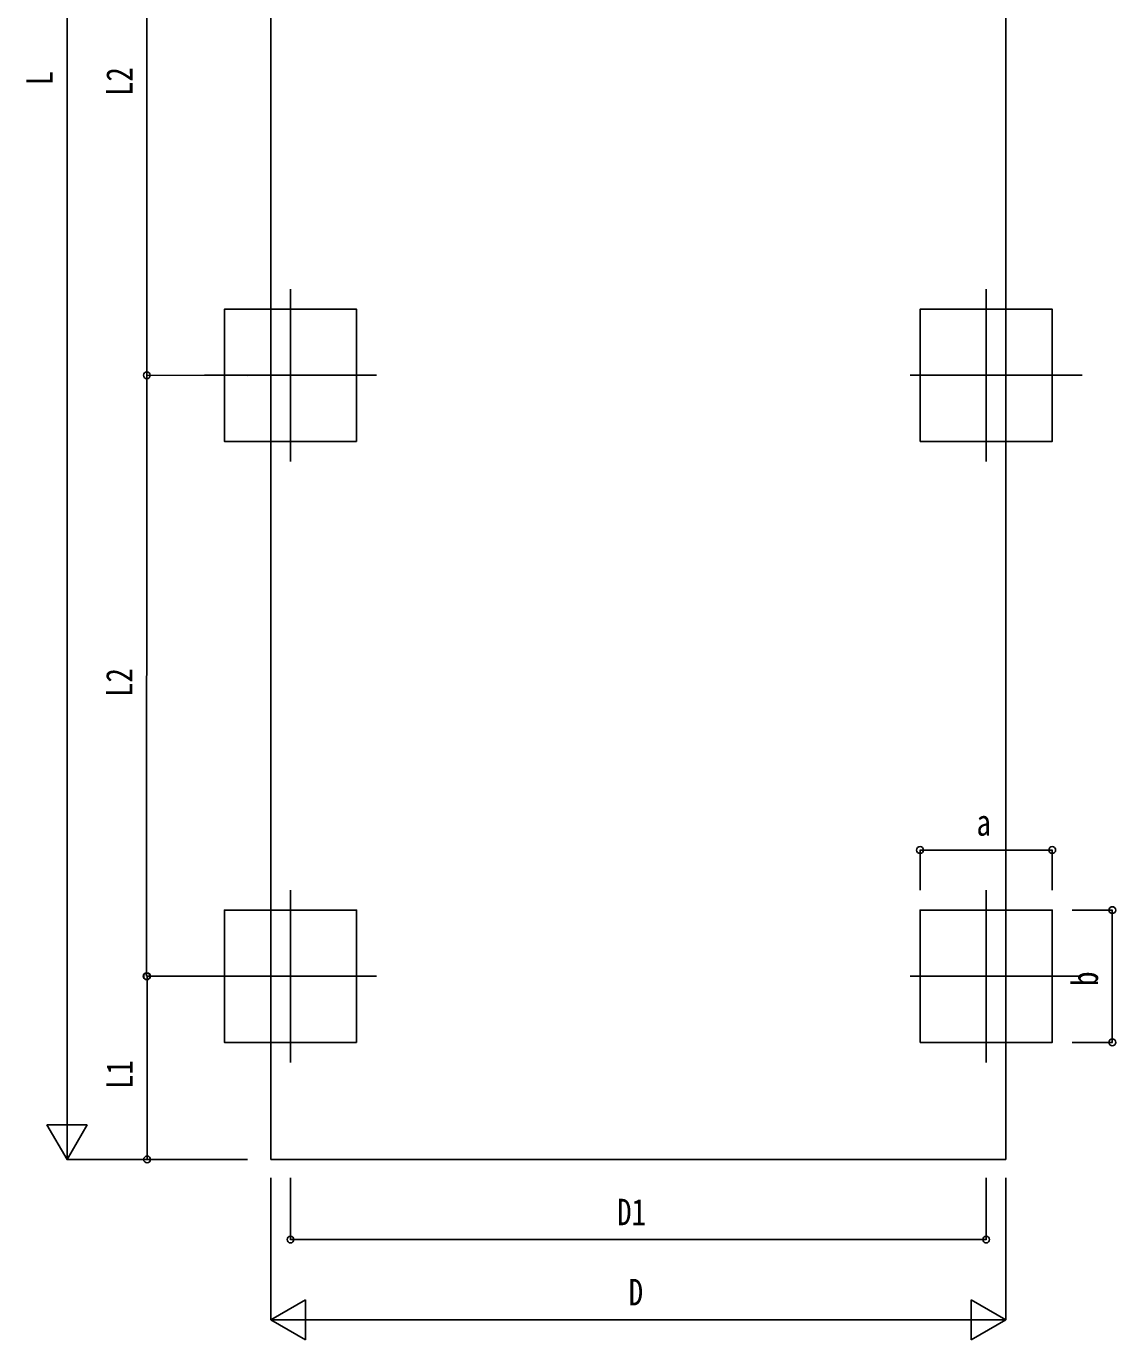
# Model space of a CAD drawing. Units: millimetres, scale not verified. Extents: x -16820 to 16820, y -11880 to 11880.
# Drawn here: x -9448 to -4008, y -1394 to 5163 of the extents above; entities that cross this region are included whole.
import ezdxf
from ezdxf.enums import TextEntityAlignment as Align

# ---------------------------------------------------------------- set-up
doc = ezdxf.new("R2010")
doc.units = ezdxf.units.MM
doc.header["$LTSCALE"] = 50
for name, color, linetype in [('0-4_YKK_12', 2, 'Continuous'), ('0-6_YKK_A1', 4, 'Continuous'), ('0-7_YKK_D', 6, 'Continuous')]:
    doc.layers.add(name, color=color, linetype=linetype)
doc.styles.add('ＭＳ ゴシック', font='')
doc.styles.get('ＭＳ ゴシック').set_extended_font_data('MS Gothic')

msp = doc.modelspace()

# ---------------------------------------------------------------- linework, layer by layer
at = {"layer": '0-4_YKK_12'}
for p, q in [((-8128.35, 3850.84), (-8128.35, 2990.84)), ((-4655.35, 3850.84), (-4655.35, 2990.84)), ((-7698.35, 3420.84), (-8558.35, 3420.84)), ((-5035.35, 3420.84), (-4175.35, 3420.84)), ((-8128.35, 850.85), (-8128.35, -9.15)), ((-4655.35, 850.85), (-4655.35, -9.15)), ((-7698.35, 420.85), (-8558.35, 420.85)), ((-5035.35, 420.85), (-4175.35, 420.85))]:
    msp.add_line(p, q, dxfattribs=at)
at = {"layer": '0-6_YKK_A1'}
for p, q in [((-8226.85, 10327.27), (-8226.85, -493.74)), ((-8226.85, -493.74), (-4556.85, -493.87))]:
    msp.add_line(p, q, dxfattribs=at)
msp.add_lwpolyline([(-8226.85, 10327.27), (-4556.85, 10327.27), (-4556.85, -493.87)], dxfattribs=at)
for points in [[(-7798.35, 3090.84), (-7798.35, 3750.84), (-8458.35, 3750.84), (-8458.35, 3090.84)], [(-4985.35, 3090.84), (-4985.35, 3750.84), (-4325.35, 3750.84), (-4325.35, 3090.84)], [(-7798.35, 90.85), (-7798.35, 750.85), (-8458.35, 750.85), (-8458.35, 90.85)], [(-4985.35, 90.85), (-4985.35, 750.85), (-4325.35, 750.85), (-4325.35, 90.85)]]:
    msp.add_lwpolyline(points, close=True, dxfattribs=at)
at = {"layer": '0-7_YKK_D'}
for p, q in [((-9244.21, -293.7), (-9243.79, 10127.31)), ((-8844.65, 6420.94), (-8845.65, 3420.94)), ((-8343.85, 3420.77), (-8846.65, 3420.94)), ((-8846.65, 420.94), (-8845.65, 3420.94)), ((-8343.85, 3420.77), (-8846.65, 3420.94)), ((-4985.35, 850.85), (-4985.35, 1051.85)), ((-4985.35, 1050.85), (-4325.35, 1050.85)), ((-4325.35, 850.85), (-4325.35, 1051.85)), ((-4225.35, 750.85), (-4024.35, 750.85)), ((-4025.35, 90.85), (-4025.35, 750.85)), ((-8343.85, 420.77), (-8847.65, 420.94)), ((-8343.85, 420.84), (-8845.18, 420.86)), ((-8844.22, -493.72), (-8844.18, 420.86)), ((-4225.35, 90.85), (-4024.35, 90.85)), ((-9244.22, -493.7), (-9244.21, -147.29)), ((-9244.22, -493.7), (-9344.21, -320.49)), ((-9144.21, -320.5), (-9344.21, -320.49)), ((-9244.22, -493.7), (-9144.21, -320.5)), ((-8343.85, -493.74), (-9245.22, -493.7)), ((-8343.85, -493.74), (-8845.22, -493.72)), ((-8226.85, -584.87), (-8226.85, -1294.85)), ((-8128.35, -584.87), (-8128.35, -894.85)), ((-4655.35, -584.87), (-4655.35, -894.85)), ((-4556.85, -584.87), (-4556.85, -1294.85)), ((-4655.35, -893.85), (-8128.35, -893.85)), ((-8226.85, -1293.85), (-8053.64, -1193.85)), ((-8053.64, -1393.85), (-8053.64, -1193.85)), ((-4556.85, -1293.85), (-4730.05, -1193.85)), ((-4730.05, -1193.85), (-4730.05, -1393.85)), ((-8226.85, -1293.85), (-8053.64, -1393.85)), ((-8226.85, -1293.85), (-7880.43, -1293.85)), ((-8026.85, -1293.85), (-4756.85, -1293.85)), ((-4556.85, -1293.85), (-4903.26, -1293.85)), ((-4556.85, -1293.85), (-4730.05, -1393.85))]:
    msp.add_line(p, q, dxfattribs=at)
for centre in [(-8845.65, 3420.94), (-8845.65, 3420.94), (-4985.35, 1050.85), (-4325.35, 1050.85), (-4025.35, 750.85), (-8846.65, 420.94), (-8844.18, 420.86), (-4025.35, 90.85), (-8844.22, -493.72), (-8128.35, -893.85), (-4655.35, -893.85)]:
    msp.add_circle(centre, 17, dxfattribs=at)

# ---------------------------------------------------------------- texts
at = {"layer": '0-7_YKK_D', "style": 'ＭＳ ゴシック', "width": 0.8}
for s, rotation, p in [('L', 89.998, (-9276.01, 4868.81)), ('L2', 89.981, (-8877.19, 4815.35)), ('L2', 89.981, (-8878.18, 1815.35)), ('b', 90, (-4057.35, 372.85)), ('L1', 89.998, (-8876.21, -142.03))]:
    msp.add_text(s, height=132, rotation=rotation, dxfattribs=at).set_placement(p, align=Align.BOTTOM_LEFT)
for s, p in [('a', (-4703.35, 1082.85)), ('D1', (-6497.45, -861.85)), ('D', (-6439.85, -1261.85))]:
    msp.add_text(s, height=132, dxfattribs=at).set_placement(p, align=Align.BOTTOM_LEFT)

doc.saveas('drawing.dxf')
